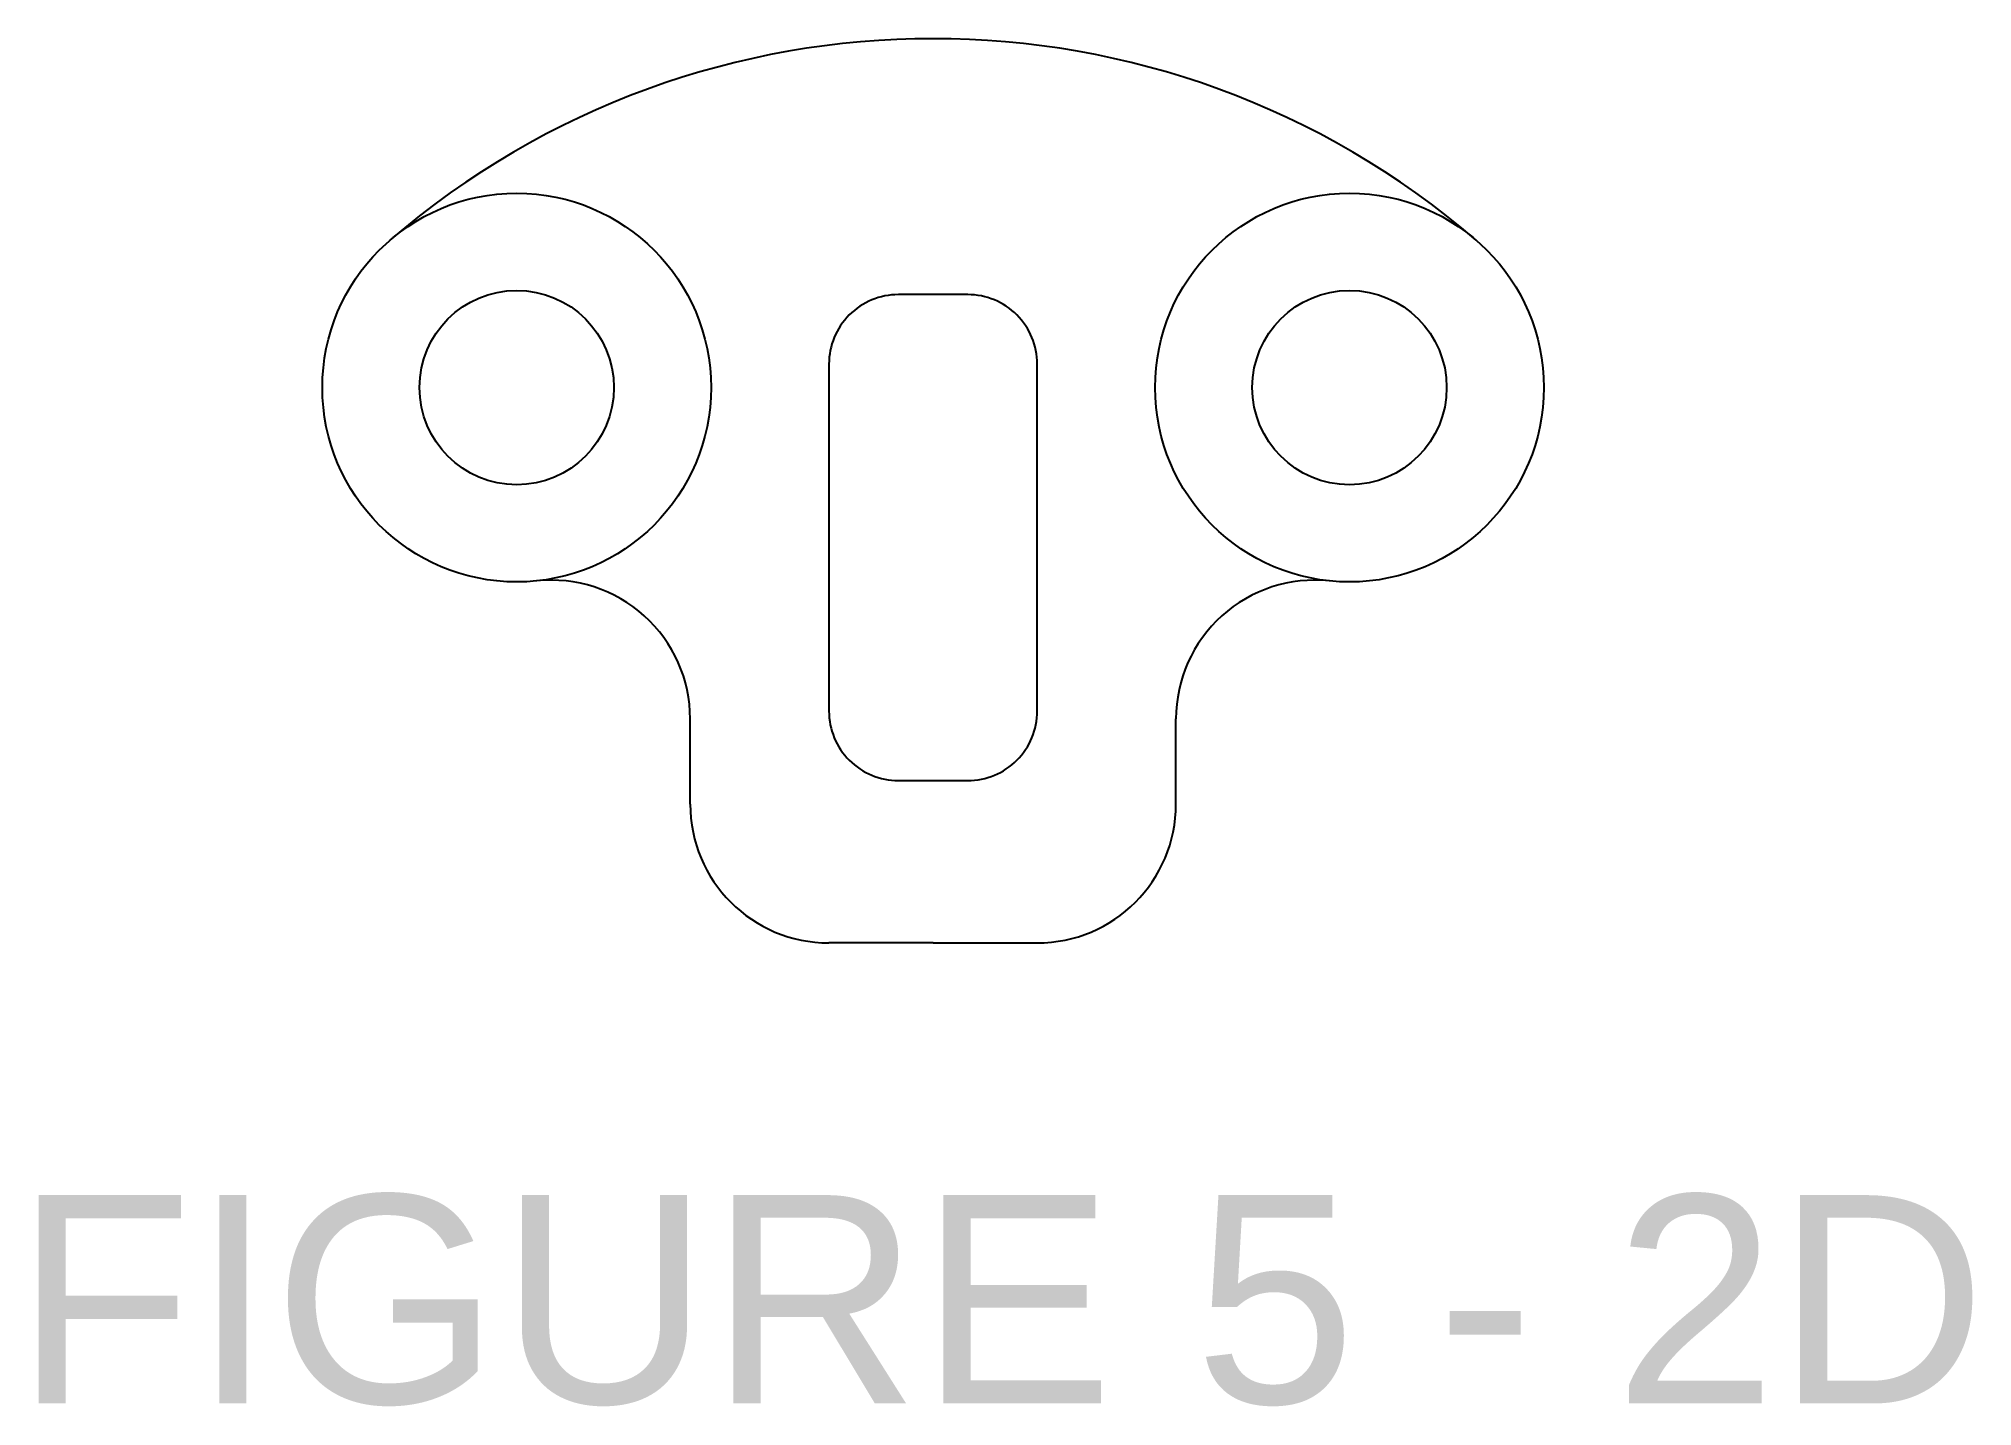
# Model space of a CAD drawing. Header units: inches. Extents: x 34.3 to 62.2, y 17.7 to 37.4.
import ezdxf

# ---------------------------------------------------------------- set-up
doc = ezdxf.new("R2010")
doc.units = ezdxf.units.IN
doc.header["$MEASUREMENT"] = 0
doc.styles.get("Standard").update_dxf_attribs({"font": 'arial.ttf'})

msp = doc.modelspace()

# ---------------------------------------------------------------- linework, layer by layer
for p, q in [((43.711, 26.371), (43.711, 27.597)), ((50.711, 26.371), (50.711, 27.597)), ((47.211, 24.371), (45.711, 24.371)), ((47.211, 24.371), (48.711, 24.371))]:
    msp.add_line(p, q)
msp.add_lwpolyline([(46.711, 26.71), (47.711, 26.71, 0.414214), (48.711, 27.71), (48.711, 32.71, 0.414214), (47.711, 33.71), (46.711, 33.71, 0.414214), (45.711, 32.71), (45.711, 27.71, 0.414214)], format="xyb", close=True)
for centre, radius in [((41.211, 32.371), 2.8), ((53.211, 32.371), 2.8), ((41.211, 32.371), 1.4), ((53.211, 32.371), 1.4)]:
    msp.add_circle(centre, radius)
for centre, radius, start, end in [((47.211, 25.397), 12, 49.2943, 130.7057), ((41.711, 27.597), 2, 0, 95.9792), ((52.711, 27.597), 2, 84.0208, 180), ((45.711, 26.371), 2, 180, 270), ((48.711, 26.371), 2, 270, 0)]:
    msp.add_arc(centre, radius, start, end)

# ---------------------------------------------------------------- texts
at = {"insert": (33.98, 20.738), "char_height": 3, "attachment_point": 1}
msp.add_mtext_dynamic_manual_height_columns('FIGURE 5 - 2D', width=235.26413, gutter_width=12.5, heights=[0], dxfattribs=at)

doc.saveas('drawing.dxf')
